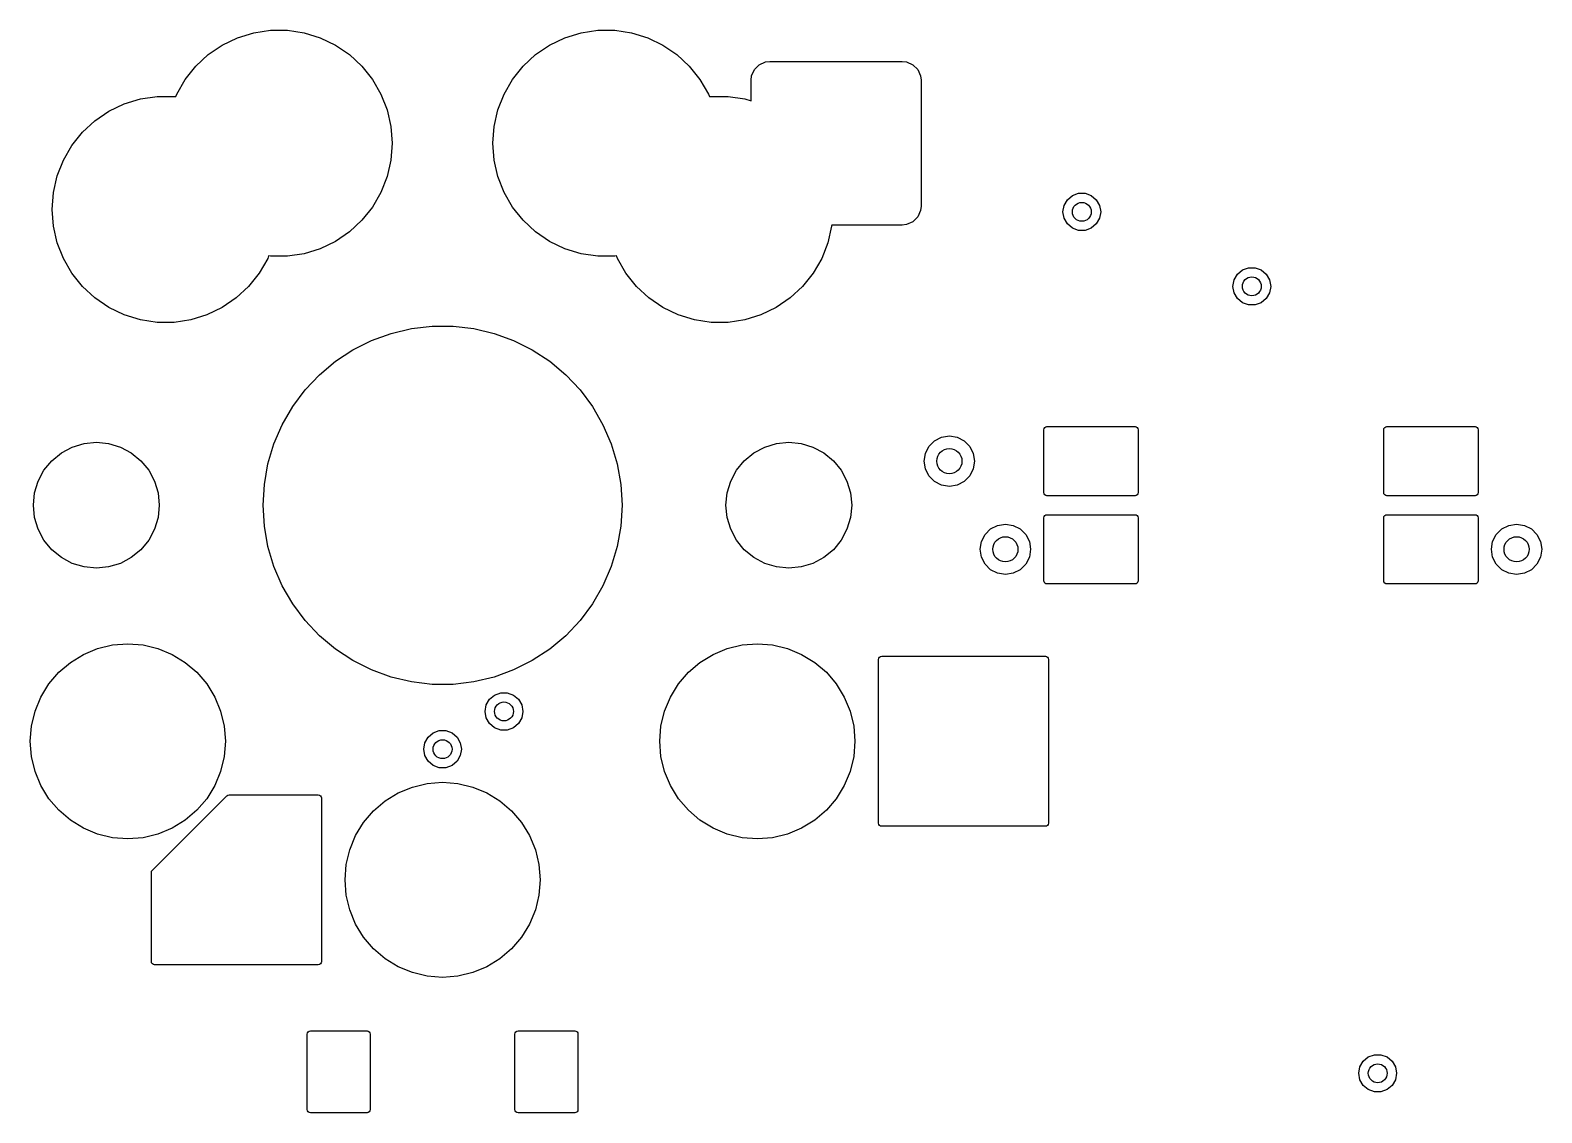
# Model space of a CAD drawing. Extents: x 2.53 to 8.57, y -5.78 to -1.88.
# Drawn here: x 6.596 to 7.541, y -2.834 to -2.157 of the extents above; entities that cross this region are included whole.
import ezdxf

# ---------------------------------------------------------------- set-up
doc = ezdxf.new("R2010")
doc.units = 0
doc.header["$MEASUREMENT"] = 0
doc.layers.add('BLACK', color=7, linetype='CONTINUOUS')

msp = doc.modelspace()

# ---------------------------------------------------------------- linework, layer by layer
at = {"layer": 'BLACK', "linetype": 'CONTINUOUS'}
for p, q in [((6.71575, -2.16669), (6.72529, -2.1621)), ((6.72529, -2.1621), (6.73541, -2.15898)), ((6.73541, -2.15898), (6.74589, -2.1574)), ((6.74589, -2.1574), (6.75648, -2.1574)), ((6.75648, -2.1574), (6.76695, -2.15898)), ((6.76695, -2.15898), (6.77707, -2.1621)), ((6.77707, -2.1621), (6.78661, -2.16669)), ((6.92047, -2.16669), (6.93002, -2.1621)), ((6.93002, -2.1621), (6.94014, -2.15898)), ((6.94014, -2.15898), (6.95061, -2.1574)), ((6.95061, -2.1574), (6.9612, -2.1574)), ((6.9612, -2.1574), (6.97167, -2.15898)), ((6.97167, -2.15898), (6.9818, -2.1621)), ((6.9818, -2.1621), (6.99134, -2.16669)), ((6.69923, -2.17986), (6.707, -2.17266)), ((6.707, -2.17266), (6.71575, -2.16669)), ((6.78661, -2.16669), (6.79537, -2.17266)), ((6.79537, -2.17266), (6.80313, -2.17986)), ((6.90396, -2.17986), (6.91172, -2.17266)), ((6.91172, -2.17266), (6.92047, -2.16669)), ((6.99134, -2.16669), (7.00009, -2.17266)), ((7.00009, -2.17266), (7.00785, -2.17986)), ((6.69263, -2.18814), (6.69923, -2.17986)), ((6.80313, -2.17986), (6.80973, -2.18814)), ((6.89735, -2.18814), (6.90396, -2.17986)), ((7.00785, -2.17986), (7.01446, -2.18814)), ((7.04677, -2.18599), (7.04852, -2.18202)), ((7.04852, -2.18202), (7.05159, -2.17895)), ((7.05159, -2.17895), (7.05556, -2.1772)), ((7.05556, -2.1772), (7.05827, -2.17688)), ((7.05827, -2.17688), (7.14094, -2.17688)), ((7.14094, -2.17688), (7.14365, -2.1772)), ((7.14365, -2.1772), (7.14762, -2.17895)), ((7.14762, -2.17895), (7.15069, -2.18202)), ((7.15069, -2.18202), (7.15244, -2.18599)), ((6.68733, -2.19732), (6.69263, -2.18814)), ((6.80973, -2.18814), (6.81503, -2.19732)), ((6.89206, -2.19732), (6.89735, -2.18814)), ((7.01446, -2.18814), (7.01975, -2.19732)), ((7.04646, -2.18869), (7.04677, -2.18599)), ((7.04646, -2.20152), (7.04646, -2.18869)), ((7.15244, -2.18599), (7.15276, -2.18869)), ((7.15276, -2.18869), (7.15276, -2.26743)), ((6.65442, -2.20344), (6.66455, -2.20031)), ((6.66455, -2.20031), (6.67502, -2.19874)), ((6.67502, -2.19874), (6.68561, -2.19874)), ((6.68561, -2.19874), (6.68671, -2.1989)), ((6.68671, -2.1989), (6.68733, -2.19732)), ((6.81503, -2.19732), (6.8189, -2.20718)), ((6.88819, -2.20718), (6.89206, -2.19732)), ((7.01975, -2.19732), (7.02038, -2.1989)), ((7.02038, -2.1989), (7.02148, -2.19874)), ((7.02148, -2.19874), (7.03207, -2.19874)), ((7.03207, -2.19874), (7.04254, -2.20031)), ((7.04254, -2.20031), (7.04646, -2.20152)), ((6.63613, -2.214), (6.64488, -2.20803)), ((6.64488, -2.20803), (6.65442, -2.20344)), ((6.8189, -2.20718), (6.82126, -2.2175)), ((6.88583, -2.2175), (6.88819, -2.20718)), ((6.62176, -2.22948), (6.62837, -2.2212)), ((6.62837, -2.2212), (6.63613, -2.214)), ((6.82126, -2.2175), (6.82205, -2.22806)), ((6.88504, -2.22806), (6.88583, -2.2175)), ((6.61647, -2.23866), (6.62176, -2.22948)), ((6.82205, -2.22806), (6.82126, -2.23863)), ((6.88583, -2.23863), (6.88504, -2.22806)), ((6.6126, -2.24852), (6.61647, -2.23866)), ((6.82126, -2.23863), (6.8189, -2.24895)), ((6.88819, -2.24895), (6.88583, -2.23863)), ((6.61024, -2.25884), (6.6126, -2.24852)), ((6.8189, -2.24895), (6.81503, -2.25881)), ((6.89206, -2.25881), (6.88819, -2.24895)), ((6.60945, -2.2694), (6.61024, -2.25884)), ((6.81503, -2.25881), (6.80973, -2.26799)), ((6.89735, -2.26799), (6.89206, -2.25881)), ((6.80973, -2.26799), (6.80313, -2.27627)), ((6.90396, -2.27627), (6.89735, -2.26799)), ((7.15276, -2.26743), (7.15244, -2.27014)), ((7.2415, -2.27098), (7.24221, -2.26694)), ((7.24221, -2.26694), (7.24426, -2.26339)), ((7.24426, -2.26339), (7.2474, -2.26075)), ((7.2474, -2.26075), (7.25126, -2.25935)), ((7.25126, -2.25935), (7.25536, -2.25935)), ((7.25536, -2.25935), (7.25921, -2.26075)), ((7.25921, -2.26075), (7.26236, -2.26339)), ((7.26236, -2.26339), (7.26441, -2.26694)), ((7.26441, -2.26694), (7.26512, -2.27098)), ((6.61024, -2.27997), (6.60945, -2.2694)), ((6.80313, -2.27627), (6.79537, -2.28347)), ((6.91172, -2.28347), (6.90396, -2.27627)), ((7.14762, -2.27718), (7.14365, -2.27893)), ((7.15069, -2.27411), (7.14762, -2.27718)), ((7.15244, -2.27014), (7.15069, -2.27411)), ((7.24221, -2.27502), (7.2415, -2.27098)), ((7.24426, -2.27857), (7.24221, -2.27502)), ((7.26441, -2.27502), (7.26236, -2.27857)), ((7.26512, -2.27098), (7.26441, -2.27502)), ((6.6126, -2.29029), (6.61024, -2.27997)), ((6.79537, -2.28347), (6.78661, -2.28944)), ((6.92047, -2.28944), (6.91172, -2.28347)), ((7.09685, -2.27997), (7.09449, -2.29029)), ((7.0969, -2.27925), (7.09685, -2.27997)), ((7.14094, -2.27925), (7.0969, -2.27925)), ((7.14365, -2.27893), (7.14094, -2.27925)), ((7.2474, -2.28121), (7.24426, -2.27857)), ((7.25126, -2.28261), (7.2474, -2.28121)), ((7.25536, -2.28261), (7.25126, -2.28261)), ((7.25921, -2.28121), (7.25536, -2.28261)), ((7.26236, -2.27857), (7.25921, -2.28121)), ((6.61647, -2.30015), (6.6126, -2.29029)), ((6.77707, -2.29403), (6.76695, -2.29715)), ((6.78661, -2.28944), (6.77707, -2.29403)), ((6.93002, -2.29403), (6.92047, -2.28944)), ((6.94014, -2.29715), (6.93002, -2.29403)), ((7.09449, -2.29029), (7.09062, -2.30015)), ((6.62176, -2.30932), (6.61647, -2.30015)), ((6.74416, -2.30015), (6.73887, -2.30932)), ((6.74478, -2.29857), (6.74416, -2.30015)), ((6.74589, -2.29873), (6.74478, -2.29857)), ((6.75648, -2.29873), (6.74589, -2.29873)), ((6.76695, -2.29715), (6.75648, -2.29873)), ((6.95061, -2.29873), (6.94014, -2.29715)), ((6.9612, -2.29873), (6.95061, -2.29873)), ((6.9623, -2.29857), (6.9612, -2.29873)), ((6.96292, -2.30015), (6.9623, -2.29857)), ((6.96822, -2.30932), (6.96292, -2.30015)), ((7.09062, -2.30015), (7.08532, -2.30932)), ((7.3537, -2.30733), (7.35756, -2.30593)), ((7.35756, -2.30593), (7.36166, -2.30593)), ((7.36166, -2.30593), (7.36551, -2.30733)), ((6.62837, -2.3176), (6.62176, -2.30932)), ((6.73887, -2.30932), (6.73226, -2.3176)), ((6.97482, -2.3176), (6.96822, -2.30932)), ((7.08532, -2.30932), (7.07872, -2.3176)), ((7.3478, -2.31756), (7.34851, -2.31352)), ((7.34851, -2.31352), (7.35056, -2.30997)), ((7.35056, -2.30997), (7.3537, -2.30733)), ((7.36551, -2.30733), (7.36865, -2.30997)), ((7.36865, -2.30997), (7.37071, -2.31352)), ((7.37071, -2.31352), (7.37142, -2.31756)), ((6.63613, -2.32481), (6.62837, -2.3176)), ((6.64488, -2.33078), (6.63613, -2.32481)), ((6.7245, -2.32481), (6.71575, -2.33078)), ((6.73226, -2.3176), (6.7245, -2.32481)), ((6.98259, -2.32481), (6.97482, -2.3176)), ((6.99134, -2.33078), (6.98259, -2.32481)), ((7.07096, -2.32481), (7.0622, -2.33078)), ((7.07872, -2.3176), (7.07096, -2.32481)), ((7.34851, -2.3216), (7.3478, -2.31756)), ((7.35056, -2.32515), (7.34851, -2.3216)), ((7.3537, -2.32779), (7.35056, -2.32515)), ((7.36865, -2.32515), (7.36551, -2.32779)), ((7.37071, -2.3216), (7.36865, -2.32515)), ((7.37142, -2.31756), (7.37071, -2.3216)), ((6.65442, -2.33537), (6.64488, -2.33078)), ((6.71575, -2.33078), (6.70621, -2.33537)), ((7.00088, -2.33537), (6.99134, -2.33078)), ((7.0622, -2.33078), (7.05266, -2.33537)), ((7.35756, -2.32919), (7.3537, -2.32779)), ((7.36166, -2.32919), (7.35756, -2.32919)), ((7.36551, -2.32779), (7.36166, -2.32919)), ((6.66455, -2.33849), (6.65442, -2.33537)), ((6.67502, -2.34007), (6.66455, -2.33849)), ((6.68561, -2.34007), (6.67502, -2.34007)), ((6.69608, -2.33849), (6.68561, -2.34007)), ((6.70621, -2.33537), (6.69608, -2.33849)), ((6.82136, -2.34695), (6.83406, -2.34394)), ((6.83406, -2.34394), (6.84702, -2.34243)), ((6.84702, -2.34243), (6.86007, -2.34243)), ((6.86007, -2.34243), (6.87303, -2.34394)), ((6.87303, -2.34394), (6.88572, -2.34695)), ((7.011, -2.33849), (7.00088, -2.33537)), ((7.02148, -2.34007), (7.011, -2.33849)), ((7.03207, -2.34007), (7.02148, -2.34007)), ((7.04254, -2.33849), (7.03207, -2.34007)), ((7.05266, -2.33537), (7.04254, -2.33849)), ((6.79744, -2.35727), (6.8091, -2.35141)), ((6.8091, -2.35141), (6.82136, -2.34695)), ((6.88572, -2.34695), (6.89799, -2.35141)), ((6.89799, -2.35141), (6.90965, -2.35727)), ((6.78654, -2.36444), (6.79744, -2.35727)), ((6.90965, -2.35727), (6.92055, -2.36444)), ((6.77654, -2.37283), (6.78654, -2.36444)), ((6.92055, -2.36444), (6.93054, -2.37283)), ((6.76759, -2.38232), (6.77654, -2.37283)), ((6.93054, -2.37283), (6.9395, -2.38232)), ((6.7598, -2.39279), (6.76759, -2.38232)), ((6.9395, -2.38232), (6.94729, -2.39279)), ((6.75327, -2.40409), (6.7598, -2.39279)), ((6.94729, -2.39279), (6.95381, -2.40409)), ((6.74811, -2.41607), (6.75327, -2.40409)), ((6.95381, -2.40409), (6.95898, -2.41607)), ((7.22953, -2.4072), (7.22968, -2.40645)), ((7.22953, -2.44657), (7.22953, -2.4072)), ((7.22968, -2.40645), (7.2301, -2.40581)), ((7.2301, -2.40581), (7.23074, -2.40538)), ((7.23074, -2.40538), (7.2315, -2.40523)), ((7.2315, -2.40523), (7.28661, -2.40523)), ((7.28661, -2.40523), (7.28737, -2.40538)), ((7.28737, -2.40538), (7.28801, -2.40581)), ((7.28801, -2.40581), (7.28843, -2.40645)), ((7.28843, -2.40645), (7.28858, -2.4072)), ((7.28858, -2.4072), (7.28858, -2.44657)), ((7.44213, -2.4072), (7.44228, -2.40645)), ((7.44213, -2.44657), (7.44213, -2.4072)), ((7.44228, -2.40645), (7.4427, -2.40581)), ((7.4427, -2.40581), (7.44334, -2.40538)), ((7.44334, -2.40538), (7.44409, -2.40523)), ((7.44409, -2.40523), (7.49921, -2.40523)), ((7.49921, -2.40523), (7.49997, -2.40538)), ((7.49997, -2.40538), (7.5006, -2.40581)), ((7.5006, -2.40581), (7.50103, -2.40645)), ((7.50103, -2.40645), (7.50118, -2.4072)), ((7.50118, -2.4072), (7.50118, -2.44657)), ((6.61514, -2.42171), (6.62194, -2.41807)), ((6.62194, -2.41807), (6.62933, -2.41583)), ((6.62933, -2.41583), (6.63701, -2.41507)), ((6.63701, -2.41507), (6.64469, -2.41583)), ((6.64469, -2.41583), (6.65207, -2.41807)), ((6.65207, -2.41807), (6.65888, -2.42171)), ((6.74436, -2.42857), (6.74811, -2.41607)), ((6.95898, -2.41607), (6.96272, -2.42857)), ((7.04821, -2.42171), (7.05501, -2.41807)), ((7.05501, -2.41807), (7.0624, -2.41583)), ((7.0624, -2.41583), (7.07008, -2.41507)), ((7.07008, -2.41507), (7.07776, -2.41583)), ((7.07776, -2.41583), (7.08515, -2.41807)), ((7.08515, -2.41807), (7.09195, -2.42171)), ((7.1555, -2.42202), (7.15773, -2.41763)), ((7.15773, -2.41763), (7.16122, -2.41414)), ((7.16122, -2.41414), (7.16561, -2.41191)), ((7.16561, -2.41191), (7.17047, -2.41114)), ((7.17047, -2.41114), (7.17534, -2.41191)), ((7.17534, -2.41191), (7.17973, -2.41414)), ((7.17973, -2.41414), (7.18321, -2.41763)), ((7.18321, -2.41763), (7.18545, -2.42202)), ((6.60427, -2.43257), (6.60917, -2.4266)), ((6.60917, -2.4266), (6.61514, -2.42171)), ((6.65888, -2.42171), (6.66485, -2.4266)), ((6.66485, -2.4266), (6.66974, -2.43257)), ((6.7421, -2.44142), (6.74436, -2.42857)), ((6.96272, -2.42857), (6.96499, -2.44142)), ((7.03734, -2.43257), (7.04224, -2.4266)), ((7.04224, -2.4266), (7.04821, -2.42171)), ((7.09195, -2.42171), (7.09792, -2.4266)), ((7.09792, -2.4266), (7.10281, -2.43257)), ((7.15472, -2.42688), (7.1555, -2.42202)), ((7.1555, -2.43175), (7.15472, -2.42688)), ((7.18545, -2.42202), (7.18622, -2.42688)), ((7.18622, -2.42688), (7.18545, -2.43175)), ((6.60063, -2.43938), (6.60427, -2.43257)), ((6.66974, -2.43257), (6.67338, -2.43938)), ((7.03371, -2.43938), (7.03734, -2.43257)), ((7.10281, -2.43257), (7.10645, -2.43938)), ((7.15773, -2.43614), (7.1555, -2.43175)), ((7.16122, -2.43962), (7.15773, -2.43614)), ((7.18321, -2.43614), (7.17973, -2.43962)), ((7.18545, -2.43175), (7.18321, -2.43614)), ((6.59764, -2.45444), (6.59839, -2.44676)), ((6.59839, -2.44676), (6.60063, -2.43938)), ((6.67338, -2.43938), (6.67562, -2.44676)), ((6.67562, -2.44676), (6.67638, -2.45444)), ((6.74134, -2.45444), (6.7421, -2.44142)), ((6.96499, -2.44142), (6.96575, -2.45444)), ((7.03071, -2.45444), (7.03147, -2.44676)), ((7.03147, -2.44676), (7.03371, -2.43938)), ((7.10645, -2.43938), (7.10869, -2.44676)), ((7.10869, -2.44676), (7.10945, -2.45444)), ((7.16561, -2.44186), (7.16122, -2.43962)), ((7.17047, -2.44263), (7.16561, -2.44186)), ((7.17534, -2.44186), (7.17047, -2.44263)), ((7.17973, -2.43962), (7.17534, -2.44186)), ((7.22968, -2.44732), (7.22953, -2.44657)), ((7.2301, -2.44796), (7.22968, -2.44732)), ((7.23074, -2.44839), (7.2301, -2.44796)), ((7.28801, -2.44796), (7.28737, -2.44839)), ((7.28843, -2.44732), (7.28801, -2.44796)), ((7.28858, -2.44657), (7.28843, -2.44732)), ((7.44228, -2.44732), (7.44213, -2.44657)), ((7.4427, -2.44796), (7.44228, -2.44732)), ((7.44334, -2.44839), (7.4427, -2.44796)), ((7.5006, -2.44796), (7.49997, -2.44839)), ((7.50103, -2.44732), (7.5006, -2.44796)), ((7.50118, -2.44657), (7.50103, -2.44732)), ((6.59839, -2.46212), (6.59764, -2.45444)), ((6.67638, -2.45444), (6.67562, -2.46212)), ((6.7421, -2.46747), (6.74134, -2.45444)), ((6.96575, -2.45444), (6.96499, -2.46747)), ((7.03147, -2.46212), (7.03071, -2.45444)), ((7.10945, -2.45444), (7.10869, -2.46212)), ((7.2315, -2.44854), (7.23074, -2.44839)), ((7.28661, -2.44854), (7.2315, -2.44854)), ((7.28737, -2.44839), (7.28661, -2.44854)), ((7.44409, -2.44854), (7.44334, -2.44839)), ((7.49921, -2.44854), (7.44409, -2.44854)), ((7.49997, -2.44839), (7.49921, -2.44854)), ((6.60063, -2.46951), (6.59839, -2.46212)), ((6.67562, -2.46212), (6.67338, -2.46951)), ((7.03371, -2.46951), (7.03147, -2.46212)), ((7.10869, -2.46212), (7.10645, -2.46951)), ((7.19626, -2.46926), (7.20065, -2.46702)), ((7.20065, -2.46702), (7.20551, -2.46625)), ((7.20551, -2.46625), (7.21038, -2.46702)), ((7.21038, -2.46702), (7.21477, -2.46926)), ((7.22953, -2.46232), (7.22968, -2.46156)), ((7.22953, -2.50169), (7.22953, -2.46232)), ((7.22968, -2.46156), (7.2301, -2.46092)), ((7.2301, -2.46092), (7.23074, -2.4605)), ((7.23074, -2.4605), (7.2315, -2.46035)), ((7.2315, -2.46035), (7.28661, -2.46035)), ((7.28661, -2.46035), (7.28737, -2.4605)), ((7.28737, -2.4605), (7.28801, -2.46092)), ((7.28801, -2.46092), (7.28843, -2.46156)), ((7.28843, -2.46156), (7.28858, -2.46232)), ((7.28858, -2.46232), (7.28858, -2.50169)), ((7.44213, -2.46232), (7.44228, -2.46156)), ((7.44213, -2.50169), (7.44213, -2.46232)), ((7.44228, -2.46156), (7.4427, -2.46092)), ((7.4427, -2.46092), (7.44334, -2.4605)), ((7.44334, -2.4605), (7.44409, -2.46035)), ((7.44409, -2.46035), (7.49921, -2.46035)), ((7.49921, -2.46035), (7.49997, -2.4605)), ((7.49997, -2.4605), (7.5006, -2.46092)), ((7.5006, -2.46092), (7.50103, -2.46156)), ((7.50103, -2.46156), (7.50118, -2.46232)), ((7.50118, -2.46232), (7.50118, -2.50169)), ((7.51594, -2.46926), (7.52033, -2.46702)), ((7.52033, -2.46702), (7.5252, -2.46625)), ((7.5252, -2.46625), (7.53006, -2.46702)), ((7.53006, -2.46702), (7.53445, -2.46926)), ((6.60427, -2.47632), (6.60063, -2.46951)), ((6.60917, -2.48228), (6.60427, -2.47632)), ((6.66974, -2.47632), (6.66485, -2.48228)), ((6.67338, -2.46951), (6.66974, -2.47632)), ((6.74436, -2.48032), (6.7421, -2.46747)), ((6.96499, -2.46747), (6.96272, -2.48032)), ((7.03734, -2.47632), (7.03371, -2.46951)), ((7.04224, -2.48228), (7.03734, -2.47632)), ((7.10281, -2.47632), (7.09792, -2.48228)), ((7.10645, -2.46951), (7.10281, -2.47632)), ((7.19053, -2.47714), (7.19277, -2.47275)), ((7.19277, -2.47275), (7.19626, -2.46926)), ((7.21477, -2.46926), (7.21825, -2.47275)), ((7.21825, -2.47275), (7.22049, -2.47714)), ((7.51022, -2.47714), (7.51246, -2.47275)), ((7.51246, -2.47275), (7.51594, -2.46926)), ((7.53445, -2.46926), (7.53794, -2.47275)), ((7.53794, -2.47275), (7.54017, -2.47714)), ((6.61514, -2.48718), (6.60917, -2.48228)), ((6.66485, -2.48228), (6.65888, -2.48718)), ((6.74811, -2.49282), (6.74436, -2.48032)), ((6.96272, -2.48032), (6.95898, -2.49282)), ((7.04821, -2.48718), (7.04224, -2.48228)), ((7.09792, -2.48228), (7.09195, -2.48718)), ((7.18976, -2.482), (7.19053, -2.47714)), ((7.19053, -2.48687), (7.18976, -2.482)), ((7.22049, -2.47714), (7.22126, -2.482)), ((7.22126, -2.482), (7.22049, -2.48687)), ((7.50945, -2.482), (7.51022, -2.47714)), ((7.51022, -2.48687), (7.50945, -2.482)), ((7.54017, -2.47714), (7.54094, -2.482)), ((7.54094, -2.482), (7.54017, -2.48687)), ((6.62194, -2.49082), (6.61514, -2.48718)), ((6.62933, -2.49306), (6.62194, -2.49082)), ((6.63701, -2.49381), (6.62933, -2.49306)), ((6.64469, -2.49306), (6.63701, -2.49381)), ((6.65207, -2.49082), (6.64469, -2.49306)), ((6.65888, -2.48718), (6.65207, -2.49082)), ((6.75327, -2.5048), (6.74811, -2.49282)), ((6.95898, -2.49282), (6.95381, -2.5048)), ((7.05501, -2.49082), (7.04821, -2.48718)), ((7.0624, -2.49306), (7.05501, -2.49082)), ((7.07008, -2.49381), (7.0624, -2.49306)), ((7.07776, -2.49306), (7.07008, -2.49381)), ((7.08515, -2.49082), (7.07776, -2.49306)), ((7.09195, -2.48718), (7.08515, -2.49082)), ((7.19277, -2.49126), (7.19053, -2.48687)), ((7.19626, -2.49474), (7.19277, -2.49126)), ((7.20065, -2.49698), (7.19626, -2.49474)), ((7.21477, -2.49474), (7.21038, -2.49698)), ((7.21825, -2.49126), (7.21477, -2.49474)), ((7.22049, -2.48687), (7.21825, -2.49126)), ((7.51246, -2.49126), (7.51022, -2.48687)), ((7.51594, -2.49474), (7.51246, -2.49126)), ((7.52033, -2.49698), (7.51594, -2.49474)), ((7.53445, -2.49474), (7.53006, -2.49698)), ((7.53794, -2.49126), (7.53445, -2.49474)), ((7.54017, -2.48687), (7.53794, -2.49126)), ((6.7598, -2.5161), (6.75327, -2.5048)), ((6.95381, -2.5048), (6.94729, -2.5161)), ((7.20551, -2.49775), (7.20065, -2.49698)), ((7.21038, -2.49698), (7.20551, -2.49775)), ((7.22968, -2.50244), (7.22953, -2.50169)), ((7.2301, -2.50308), (7.22968, -2.50244)), ((7.23074, -2.50351), (7.2301, -2.50308)), ((7.2315, -2.50366), (7.23074, -2.50351)), ((7.28661, -2.50366), (7.2315, -2.50366)), ((7.28737, -2.50351), (7.28661, -2.50366)), ((7.28801, -2.50308), (7.28737, -2.50351)), ((7.28843, -2.50244), (7.28801, -2.50308)), ((7.28858, -2.50169), (7.28843, -2.50244)), ((7.44228, -2.50244), (7.44213, -2.50169)), ((7.4427, -2.50308), (7.44228, -2.50244)), ((7.44334, -2.50351), (7.4427, -2.50308)), ((7.44409, -2.50366), (7.44334, -2.50351)), ((7.49921, -2.50366), (7.44409, -2.50366)), ((7.49997, -2.50351), (7.49921, -2.50366)), ((7.5006, -2.50308), (7.49997, -2.50351)), ((7.50103, -2.50244), (7.5006, -2.50308)), ((7.50118, -2.50169), (7.50103, -2.50244)), ((7.5252, -2.49775), (7.52033, -2.49698)), ((7.53006, -2.49698), (7.5252, -2.49775)), ((6.76759, -2.52657), (6.7598, -2.5161)), ((6.94729, -2.5161), (6.9395, -2.52657)), ((6.77654, -2.53606), (6.76759, -2.52657)), ((6.9395, -2.52657), (6.93054, -2.53606)), ((6.63784, -2.54404), (6.64715, -2.54181)), ((6.64715, -2.54181), (6.65669, -2.54106)), ((6.65669, -2.54106), (6.66624, -2.54181)), ((6.66624, -2.54181), (6.67555, -2.54404)), ((6.78654, -2.54444), (6.77654, -2.53606)), ((6.93054, -2.53606), (6.92055, -2.54444)), ((7.03154, -2.54404), (7.04085, -2.54181)), ((7.04085, -2.54181), (7.05039, -2.54106)), ((7.05039, -2.54106), (7.05994, -2.54181)), ((7.05994, -2.54181), (7.06925, -2.54404)), ((6.62082, -2.55271), (6.62899, -2.54771)), ((6.62899, -2.54771), (6.63784, -2.54404)), ((6.67555, -2.54404), (6.6844, -2.54771)), ((6.6844, -2.54771), (6.69256, -2.55271)), ((6.79744, -2.55161), (6.78654, -2.54444)), ((6.8091, -2.55747), (6.79744, -2.55161)), ((6.90965, -2.55161), (6.89799, -2.55747)), ((6.92055, -2.54444), (6.90965, -2.55161)), ((7.01452, -2.55271), (7.02269, -2.54771)), ((7.02269, -2.54771), (7.03154, -2.54404)), ((7.06925, -2.54404), (7.0781, -2.54771)), ((7.0781, -2.54771), (7.08626, -2.55271)), ((7.12618, -2.5509), (7.12633, -2.55015)), ((7.12618, -2.65326), (7.12618, -2.5509)), ((7.12633, -2.55015), (7.12676, -2.54951)), ((7.12676, -2.54951), (7.1274, -2.54908)), ((7.1274, -2.54908), (7.12815, -2.54893)), ((7.12815, -2.54893), (7.23051, -2.54893)), ((7.23051, -2.54893), (7.23127, -2.54908)), ((7.23127, -2.54908), (7.2319, -2.54951)), ((7.2319, -2.54951), (7.23233, -2.55015)), ((7.23233, -2.55015), (7.23248, -2.5509)), ((7.23248, -2.5509), (7.23248, -2.65326)), ((6.60732, -2.56621), (6.61354, -2.55893)), ((6.61354, -2.55893), (6.62082, -2.55271)), ((6.69256, -2.55271), (6.69984, -2.55893)), ((6.69984, -2.55893), (6.70606, -2.56621)), ((6.82136, -2.56193), (6.8091, -2.55747)), ((6.89799, -2.55747), (6.88572, -2.56193)), ((7.00102, -2.56621), (7.00724, -2.55893)), ((7.00724, -2.55893), (7.01452, -2.55271)), ((7.08626, -2.55271), (7.09354, -2.55893)), ((7.09354, -2.55893), (7.09976, -2.56621)), ((6.60232, -2.57438), (6.60732, -2.56621)), ((6.70606, -2.56621), (6.71107, -2.57438)), ((6.83406, -2.56494), (6.82136, -2.56193)), ((6.84702, -2.56646), (6.83406, -2.56494)), ((6.86007, -2.56646), (6.84702, -2.56646)), ((6.87303, -2.56494), (6.86007, -2.56646)), ((6.88572, -2.56193), (6.87303, -2.56494)), ((6.99602, -2.57438), (7.00102, -2.56621)), ((7.09976, -2.56621), (7.10477, -2.57438)), ((6.59866, -2.58322), (6.60232, -2.57438)), ((6.71107, -2.57438), (6.71473, -2.58322)), ((6.88012, -2.58338), (6.88083, -2.57934)), ((6.88083, -2.57934), (6.88288, -2.57579)), ((6.88288, -2.57579), (6.88602, -2.57315)), ((6.88602, -2.57315), (6.88988, -2.57175)), ((6.88988, -2.57175), (6.89398, -2.57175)), ((6.89398, -2.57175), (6.89783, -2.57315)), ((6.89783, -2.57315), (6.90098, -2.57579)), ((6.90098, -2.57579), (6.90303, -2.57934)), ((6.90303, -2.57934), (6.90374, -2.58338)), ((6.99236, -2.58322), (6.99602, -2.57438)), ((7.10477, -2.57438), (7.10843, -2.58322)), ((6.59642, -2.59253), (6.59866, -2.58322)), ((6.71473, -2.58322), (6.71697, -2.59253)), ((6.88083, -2.58742), (6.88012, -2.58338)), ((6.88288, -2.59097), (6.88083, -2.58742)), ((6.90303, -2.58742), (6.90098, -2.59097)), ((6.90374, -2.58338), (6.90303, -2.58742)), ((6.99012, -2.59253), (6.99236, -2.58322)), ((7.10843, -2.58322), (7.11067, -2.59253)), ((6.59567, -2.60208), (6.59642, -2.59253)), ((6.71697, -2.59253), (6.71772, -2.60208)), ((6.84244, -2.60296), (6.8445, -2.59941)), ((6.8445, -2.59941), (6.84764, -2.59677)), ((6.84764, -2.59677), (6.85149, -2.59537)), ((6.85149, -2.59537), (6.85559, -2.59537)), ((6.85559, -2.59537), (6.85945, -2.59677)), ((6.85945, -2.59677), (6.86259, -2.59941)), ((6.86259, -2.59941), (6.86464, -2.60296)), ((6.88602, -2.59361), (6.88288, -2.59097)), ((6.88988, -2.59501), (6.88602, -2.59361)), ((6.89398, -2.59501), (6.88988, -2.59501)), ((6.89783, -2.59361), (6.89398, -2.59501)), ((6.90098, -2.59097), (6.89783, -2.59361)), ((6.98937, -2.60208), (6.99012, -2.59253)), ((7.11067, -2.59253), (7.11142, -2.60208)), ((6.59642, -2.61163), (6.59567, -2.60208)), ((6.71772, -2.60208), (6.71697, -2.61163)), ((6.84173, -2.607), (6.84244, -2.60296)), ((6.84244, -2.61104), (6.84173, -2.607)), ((6.86464, -2.60296), (6.86535, -2.607)), ((6.86535, -2.607), (6.86464, -2.61104)), ((6.99012, -2.61163), (6.98937, -2.60208)), ((7.11142, -2.60208), (7.11067, -2.61163)), ((6.59866, -2.62094), (6.59642, -2.61163)), ((6.71697, -2.61163), (6.71473, -2.62094)), ((6.8445, -2.61459), (6.84244, -2.61104)), ((6.84764, -2.61723), (6.8445, -2.61459)), ((6.85149, -2.61863), (6.84764, -2.61723)), ((6.85945, -2.61723), (6.85559, -2.61863)), ((6.86259, -2.61459), (6.85945, -2.61723)), ((6.86464, -2.61104), (6.86259, -2.61459)), ((6.99236, -2.62094), (6.99012, -2.61163)), ((7.11067, -2.61163), (7.10843, -2.62094)), ((6.60232, -2.62978), (6.59866, -2.62094)), ((6.71473, -2.62094), (6.71107, -2.62978)), ((6.844, -2.62842), (6.85354, -2.62767)), ((6.85559, -2.61863), (6.85149, -2.61863)), ((6.85354, -2.62767), (6.86309, -2.62842)), ((6.99602, -2.62978), (6.99236, -2.62094)), ((7.10843, -2.62094), (7.10477, -2.62978)), ((6.60732, -2.63795), (6.60232, -2.62978)), ((6.67203, -2.6827), (6.71861, -2.63612)), ((6.71107, -2.62978), (6.70606, -2.63795)), ((6.71861, -2.63612), (6.71925, -2.6357)), ((6.71925, -2.6357), (6.72, -2.63555)), ((6.72, -2.63555), (6.77579, -2.63555)), ((6.77579, -2.63555), (6.77654, -2.6357)), ((6.77654, -2.6357), (6.77718, -2.63612)), ((6.77718, -2.63612), (6.77761, -2.63676)), ((6.77761, -2.63676), (6.77776, -2.63751)), ((6.81767, -2.63933), (6.82584, -2.63432)), ((6.82584, -2.63432), (6.83469, -2.63066)), ((6.83469, -2.63066), (6.844, -2.62842)), ((6.86309, -2.62842), (6.8724, -2.63066)), ((6.8724, -2.63066), (6.88125, -2.63432)), ((6.88125, -2.63432), (6.88941, -2.63933)), ((7.00102, -2.63795), (6.99602, -2.62978)), ((7.10477, -2.62978), (7.09976, -2.63795)), ((6.61354, -2.64523), (6.60732, -2.63795)), ((6.62082, -2.65145), (6.61354, -2.64523)), ((6.69984, -2.64523), (6.69256, -2.65145)), ((6.70606, -2.63795), (6.69984, -2.64523)), ((6.77776, -2.63751), (6.77776, -2.73988)), ((6.80417, -2.65283), (6.81039, -2.64554)), ((6.81039, -2.64554), (6.81767, -2.63933)), ((6.88941, -2.63933), (6.89669, -2.64554)), ((6.89669, -2.64554), (6.90291, -2.65283)), ((7.00724, -2.64523), (7.00102, -2.63795)), ((7.01452, -2.65145), (7.00724, -2.64523)), ((7.09354, -2.64523), (7.08626, -2.65145)), ((7.09976, -2.63795), (7.09354, -2.64523)), ((6.62899, -2.65645), (6.62082, -2.65145)), ((6.69256, -2.65145), (6.6844, -2.65645)), ((6.79917, -2.66099), (6.80417, -2.65283)), ((6.90291, -2.65283), (6.90792, -2.66099)), ((7.02269, -2.65645), (7.01452, -2.65145)), ((7.08626, -2.65145), (7.0781, -2.65645)), ((7.12633, -2.65402), (7.12618, -2.65326)), ((7.12676, -2.65465), (7.12633, -2.65402)), ((7.1274, -2.65508), (7.12676, -2.65465)), ((7.12815, -2.65523), (7.1274, -2.65508)), ((7.23051, -2.65523), (7.12815, -2.65523)), ((7.23127, -2.65508), (7.23051, -2.65523)), ((7.2319, -2.65465), (7.23127, -2.65508)), ((7.23233, -2.65402), (7.2319, -2.65465)), ((7.23248, -2.65326), (7.23233, -2.65402)), ((6.63784, -2.66012), (6.62899, -2.65645)), ((6.64715, -2.66235), (6.63784, -2.66012)), ((6.65669, -2.6631), (6.64715, -2.66235)), ((6.66624, -2.66235), (6.65669, -2.6631)), ((6.67555, -2.66012), (6.66624, -2.66235)), ((6.6844, -2.65645), (6.67555, -2.66012)), ((6.79551, -2.66984), (6.79917, -2.66099)), ((6.90792, -2.66099), (6.91158, -2.66984)), ((7.03154, -2.66012), (7.02269, -2.65645)), ((7.04085, -2.66235), (7.03154, -2.66012)), ((7.05039, -2.6631), (7.04085, -2.66235)), ((7.05994, -2.66235), (7.05039, -2.6631)), ((7.06925, -2.66012), (7.05994, -2.66235)), ((7.0781, -2.65645), (7.06925, -2.66012)), ((6.79327, -2.67915), (6.79551, -2.66984)), ((6.91158, -2.66984), (6.91382, -2.67915)), ((6.67146, -2.68409), (6.67161, -2.68334)), ((6.67146, -2.73988), (6.67146, -2.68409)), ((6.67161, -2.68334), (6.67203, -2.6827)), ((6.79252, -2.68869), (6.79327, -2.67915)), ((6.91382, -2.67915), (6.91457, -2.68869)), ((6.79327, -2.69824), (6.79252, -2.68869)), ((6.91457, -2.68869), (6.91382, -2.69824)), ((6.79551, -2.70755), (6.79327, -2.69824)), ((6.91382, -2.69824), (6.91158, -2.70755)), ((6.79917, -2.7164), (6.79551, -2.70755)), ((6.91158, -2.70755), (6.90792, -2.7164)), ((6.80417, -2.72456), (6.79917, -2.7164)), ((6.90792, -2.7164), (6.90291, -2.72456)), ((6.81039, -2.73185), (6.80417, -2.72456)), ((6.81767, -2.73806), (6.81039, -2.73185)), ((6.89669, -2.73185), (6.88941, -2.73806)), ((6.90291, -2.72456), (6.89669, -2.73185)), ((6.67161, -2.74063), (6.67146, -2.73988)), ((6.67203, -2.74127), (6.67161, -2.74063)), ((6.67267, -2.74169), (6.67203, -2.74127)), ((6.77718, -2.74127), (6.77654, -2.74169)), ((6.77761, -2.74063), (6.77718, -2.74127)), ((6.77776, -2.73988), (6.77761, -2.74063)), ((6.82584, -2.74307), (6.81767, -2.73806)), ((6.88941, -2.73806), (6.88125, -2.74307)), ((6.67343, -2.74184), (6.67267, -2.74169)), ((6.77579, -2.74184), (6.67343, -2.74184)), ((6.77654, -2.74169), (6.77579, -2.74184)), ((6.83469, -2.74673), (6.82584, -2.74307)), ((6.844, -2.74897), (6.83469, -2.74673)), ((6.85354, -2.74972), (6.844, -2.74897)), ((6.86309, -2.74897), (6.85354, -2.74972)), ((6.8724, -2.74673), (6.86309, -2.74897)), ((6.88125, -2.74307), (6.8724, -2.74673)), ((6.7689, -2.78515), (6.76905, -2.7844)), ((6.7689, -2.8324), (6.7689, -2.78515)), ((6.76905, -2.7844), (6.76947, -2.78376)), ((6.76947, -2.78376), (6.77011, -2.78333)), ((6.77011, -2.78333), (6.77087, -2.78318)), ((6.77087, -2.78318), (6.8063, -2.78318)), ((6.8063, -2.78318), (6.80705, -2.78333)), ((6.80705, -2.78333), (6.80769, -2.78376)), ((6.80769, -2.78376), (6.80812, -2.7844)), ((6.80812, -2.7844), (6.80827, -2.78515)), ((6.80827, -2.78515), (6.80827, -2.8324)), ((6.89882, -2.78515), (6.89897, -2.7844)), ((6.89882, -2.8324), (6.89882, -2.78515)), ((6.89897, -2.7844), (6.8994, -2.78376)), ((6.8994, -2.78376), (6.90003, -2.78333)), ((6.90003, -2.78333), (6.90079, -2.78318)), ((6.90079, -2.78318), (6.93622, -2.78318)), ((6.93622, -2.78318), (6.93697, -2.78333)), ((6.93697, -2.78333), (6.93761, -2.78376)), ((6.93761, -2.78376), (6.93804, -2.7844)), ((6.93804, -2.7844), (6.93819, -2.78515)), ((6.93819, -2.78515), (6.93819, -2.8324)), ((7.42654, -2.80968), (7.42725, -2.80564)), ((7.42725, -2.80564), (7.4293, -2.80209)), ((7.4293, -2.80209), (7.43244, -2.79946)), ((7.43244, -2.79946), (7.4363, -2.79805)), ((7.4363, -2.79805), (7.4404, -2.79805)), ((7.4404, -2.79805), (7.44425, -2.79946)), ((7.44425, -2.79946), (7.44739, -2.80209)), ((7.44739, -2.80209), (7.44945, -2.80564)), ((7.44945, -2.80564), (7.45016, -2.80968)), ((7.42725, -2.81372), (7.42654, -2.80968)), ((7.4293, -2.81728), (7.42725, -2.81372)), ((7.44945, -2.81372), (7.44739, -2.81728)), ((7.45016, -2.80968), (7.44945, -2.81372)), ((7.43244, -2.81991), (7.4293, -2.81728)), ((7.4363, -2.82132), (7.43244, -2.81991)), ((7.4404, -2.82132), (7.4363, -2.82132)), ((7.44425, -2.81991), (7.4404, -2.82132)), ((7.44739, -2.81728), (7.44425, -2.81991)), ((6.76905, -2.83315), (6.7689, -2.8324)), ((6.76947, -2.83379), (6.76905, -2.83315)), ((6.77011, -2.83421), (6.76947, -2.83379)), ((6.77087, -2.83436), (6.77011, -2.83421)), ((6.8063, -2.83436), (6.77087, -2.83436)), ((6.80705, -2.83421), (6.8063, -2.83436)), ((6.80769, -2.83379), (6.80705, -2.83421)), ((6.80812, -2.83315), (6.80769, -2.83379)), ((6.80827, -2.8324), (6.80812, -2.83315)), ((6.89897, -2.83315), (6.89882, -2.8324)), ((6.8994, -2.83379), (6.89897, -2.83315)), ((6.90003, -2.83421), (6.8994, -2.83379)), ((6.90079, -2.83436), (6.90003, -2.83421)), ((6.93622, -2.83436), (6.90079, -2.83436)), ((6.93697, -2.83421), (6.93622, -2.83436)), ((6.93761, -2.83379), (6.93697, -2.83421)), ((6.93804, -2.83315), (6.93761, -2.83379)), ((6.93819, -2.8324), (6.93804, -2.83315))]:
    msp.add_line(p, q, dxfattribs=at)
at = {"layer": 'BLACK'}
for centre, radius in [((7.25331, -2.27098), 0.00591), ((7.35961, -2.31756), 0.00591), ((7.17047, -2.42688), 0.00787), ((7.20551, -2.482), 0.00787), ((7.5252, -2.482), 0.00787), ((6.89193, -2.58338), 0.00591), ((6.85354, -2.607), 0.00591), ((7.43835, -2.80968), 0.00591)]:
    msp.add_circle(centre, radius, dxfattribs=at)

doc.saveas('drawing.dxf')
